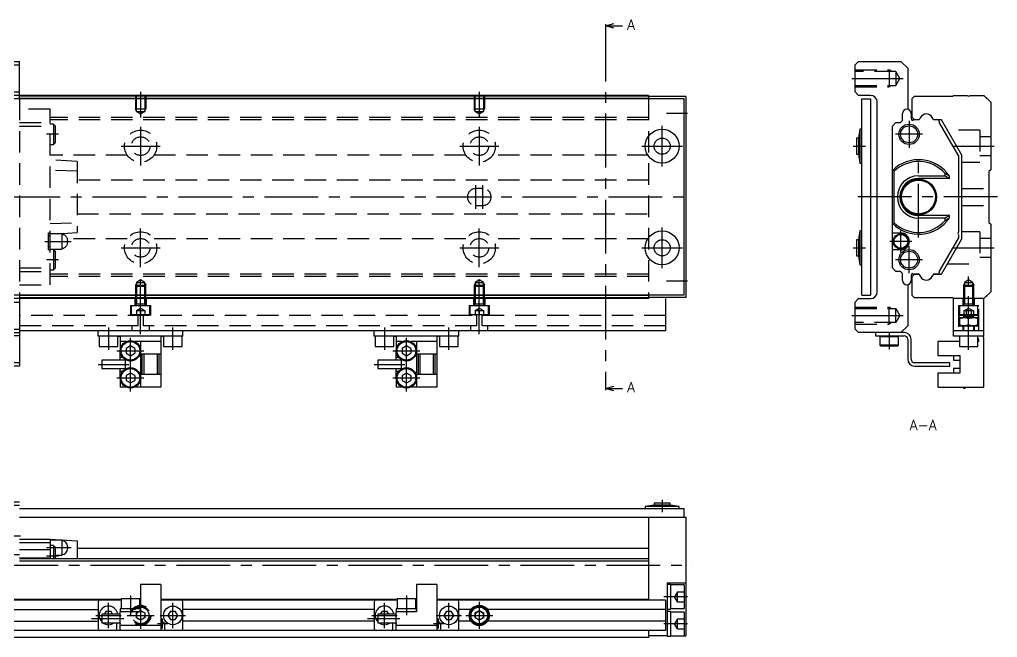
# Model space of a CAD drawing. Extents: x -2 to 444, y -8 to 192.
# Drawn here: x 154.9 to 443.6, y 10 to 192.4 of the extents above; entities that cross this region are included whole.
import ezdxf

# ---------------------------------------------------------------- set-up
doc = ezdxf.new("R2010")
doc.units = 0
doc.header["$LTSCALE"] = 0.5
doc.linetypes.add('CENTER', pattern=[50.8, 31.75, -6.35, 6.35, -6.35])
doc.linetypes.add('DASHED', pattern=[19.05, 12.7, -6.35])
for name, color, linetype in [('MSM_CENTER', 1, 'CENTER'), ('MSM_CONTINUOUS', 7, 'CONTINUOUS'), ('MSM_DASHED', 4, 'DASHED'), ('MSM_PART_NUMBER', 7, 'CONTINUOUS')]:
    doc.layers.add(name, color=color, linetype=linetype)
doc.styles.get("Standard").update_dxf_attribs({"font": 'txt.shx', "height": 3, "bigfont": 'bigfont.shx'})

msp = doc.modelspace()

# ---------------------------------------------------------------- linework, layer by layer
at = {"layer": 'MSM_CENTER'}
for p, q in [((327.9, 190), (327.9, 84)), ((400.64, 175), (415.83, 175)), ((190.64, 171), (190.64, 163.49)), ((290.64, 171), (290.64, 163.49)), ((345.89, 164.7), (352.14, 164.7)), ((417.54, 162.5), (417.54, 154.5)), ((190.64, 160.75), (190.64, 149.25)), ((290.64, 160.75), (290.64, 149.25)), ((344.64, 149), (344.64, 161)), ((166.39, 158.5), (162.89, 158.5)), ((421.54, 158.5), (413.54, 158.5)), ((184.89, 155), (196.39, 155)), ((284.89, 155), (296.39, 155)), ((338.64, 155), (350.64, 155)), ((401.04, 155), (404.64, 155)), ((430.61, 155), (442.64, 155)), ((420.34, 128), (420.34, 152)), ((289.64, 136.5), (289.64, 143.5)), ((291.64, 136.5), (291.64, 143.5)), ((-1.4, 140), (353.64, 140)), ((443.64, 140), (399.64, 140)), ((190.64, 119.25), (190.64, 130.75)), ((290.64, 119.25), (290.64, 130.75)), ((344.64, 119), (344.64, 131)), ((415.14, 123.65), (415.14, 130.15)), ((162.39, 126.9), (170.09, 126.9)), ((184.89, 125), (196.39, 125)), ((284.89, 125), (296.39, 125)), ((338.64, 125), (350.64, 125)), ((401.04, 125), (404.64, 125)), ((418.39, 126.9), (411.89, 126.9)), ((417.54, 117.5), (417.54, 125.5)), ((430.61, 125), (442.64, 125)), ((166.39, 121.5), (162.89, 121.5)), ((421.54, 121.5), (413.54, 121.5)), ((190.64, 99.5), (190.64, 116.51)), ((290.64, 99.5), (290.64, 116.51)), ((435.14, 94.9), (435.14, 116.51)), ((345.89, 115.3), (352.14, 115.3)), ((400.64, 105), (415.83, 105)), ((181.14, 101.5), (181.14, 94.9)), ((200.14, 94.9), (200.14, 101.5)), ((262.64, 101.5), (262.64, 94.9)), ((281.64, 94.9), (281.64, 101.5)), ((187.63, 82.6), (187.63, 98.6)), ((269.13, 82.6), (269.13, 98.6)), ((411.64, 100), (411.64, 95)), ((183.63, 94.6), (191.63, 94.6)), ((265.13, 94.6), (273.13, 94.6)), ((178.14, 90.6), (187.14, 90.6)), ((259.64, 90.6), (268.64, 90.6)), ((183.63, 86.6), (191.63, 86.6)), ((265.13, 86.6), (273.13, 86.6)), ((344.64, 50.6), (344.64, 47)), ((141.64, 40), (155.14, 40)), ((162.89, 36.5), (170.09, 36.5)), ((162.89, 34.1), (166.39, 34.1)), ((-2, 31.3), (353.64, 31.3)), ((181.14, 12.75), (181.14, 20.25)), ((187.63, 22.4), (187.63, 16.6)), ((190.64, 20.5), (190.64, 12.5)), ((200.14, 12.75), (200.14, 20.25)), ((262.64, 12.75), (262.64, 20.25)), ((269.13, 22.4), (269.13, 16.6)), ((281.64, 12.75), (281.64, 20.25)), ((290.64, 20.5), (290.64, 12.5)), ((352.14, 22), (345.14, 22)), ((176.14, 15.6), (185.64, 15.6)), ((177.39, 16.5), (184.89, 16.5)), ((186.64, 16.5), (194.64, 16.5)), ((196.39, 16.5), (203.89, 16.5)), ((197.14, 12.6), (197.14, 15.6)), ((257.64, 15.6), (267.14, 15.6)), ((258.89, 16.5), (266.39, 16.5)), ((277.89, 16.5), (285.39, 16.5)), ((278.64, 12.6), (278.64, 15.6)), ((286.64, 16.5), (294.64, 16.5)), ((195.64, 14.1), (198.64, 14.1)), ((277.14, 14.1), (280.14, 14.1)), ((352.14, 14), (345.14, 14))]:
    msp.add_line(p, q, dxfattribs=at)
at = {"layer": 'MSM_CONTINUOUS'}
for p, q in [((327.9, 190.5), (330.4, 191.17)), ((327.9, 191), (327.9, 190)), ((330.4, 189.83), (327.9, 190.5)), ((327.9, 190.5), (332.9, 190.5)), ((126.39, 180), (154.89, 180)), ((154.89, 169), (154.89, 180)), ((401.64, 179), (402.64, 180)), ((402.64, 180), (415.14, 180)), ((415.14, 180), (417.14, 178)), ((126.39, 179), (154.89, 179)), ((401.64, 171), (401.64, 179)), ((417.14, 178), (417.14, 165.87)), ((126.39, 171), (154.89, 171)), ((402.64, 170), (401.64, 171)), ((351.14, 169), (29.14, 169)), ((340.64, 170), (40.64, 170)), ((340.64, 169.8), (154.89, 169.8)), ((340.64, 169.1), (154.89, 169.1)), ((340.64, 170), (340.64, 169)), ((351.64, 169.7), (340.64, 169.7)), ((351.14, 111), (351.14, 169)), ((351.64, 169.7), (351.64, 110.3)), ((406.14, 170), (402.64, 170)), ((403.64, 111), (403.64, 169)), ((403.64, 169), (406.14, 169)), ((406.14, 169), (406.14, 111)), ((408.14, 112), (408.14, 168)), ((418.44, 169.1), (419.14, 169.8)), ((418.44, 163.45), (418.44, 169.1)), ((419.14, 169.8), (430.44, 169.8)), ((430.44, 169.8), (430.64, 170)), ((430.64, 170), (434.74, 170)), ((435.54, 170), (439.64, 170)), ((439.64, 170), (441.64, 168)), ((441.64, 168), (441.64, 148)), ((415.64, 162.95), (415.64, 164.65)), ((418.14, 164.65), (418.14, 163.25)), ((412.64, 160.95), (413.64, 161.95)), ((413.64, 161.95), (414.64, 161.95)), ((419.14, 162.75), (418.44, 163.45)), ((418.94, 162.8), (419.09, 162.8)), ((420.48, 162.75), (419.14, 162.75)), ((420.86, 163.4), (420.48, 162.75)), ((420.86, 163.4), (420.91, 163.49)), ((424.79, 162.75), (424.36, 163.5)), ((427.14, 162.75), (424.79, 162.75)), ((426.47, 162.3), (426.47, 161.9)), ((426.47, 161.9), (432.14, 152.09)), ((433.14, 152.36), (427.14, 162.75)), ((403.04, 160), (402.64, 157.4)), ((403.04, 160), (403.04, 150)), ((403.64, 160), (403.04, 160)), ((412.64, 119.05), (412.64, 160.95)), ((402.04, 157.4), (402.04, 152.6)), ((402.64, 157.4), (402.04, 157.4)), ((402.64, 157.4), (402.64, 152.6)), ((402.04, 152.6), (402.64, 152.6)), ((402.64, 152.6), (403.04, 150)), ((432.14, 152.09), (432.14, 129.65)), ((433.14, 127.64), (433.14, 152.36)), ((403.04, 150), (403.64, 150)), ((413.14, 147.6), (412.64, 147.86)), ((413.14, 132.4), (413.14, 147.6)), ((441.64, 148), (441.14, 147.5)), ((441.14, 147.5), (441.14, 132.5)), ((420.34, 146.26), (428.18, 146.26)), ((429.44, 145.5), (420.34, 145.5)), ((428.18, 146.26), (428.18, 146.93)), ((428.18, 146.26), (429.44, 145.5)), ((429.44, 145.5), (429.44, 146.18)), ((429.44, 134.5), (420.34, 134.5)), ((428.18, 133.74), (420.34, 133.74)), ((429.44, 134.5), (428.18, 133.74)), ((428.18, 133.07), (428.18, 133.74)), ((429.44, 133.82), (429.44, 134.5)), ((403.04, 130), (402.64, 127.4)), ((403.04, 130), (403.04, 120)), ((403.64, 130), (403.04, 130)), ((412.64, 132.14), (413.14, 132.4)), ((441.14, 132.5), (441.64, 132)), ((441.64, 132), (441.64, 112)), ((402.04, 127.4), (402.04, 122.6)), ((402.64, 127.4), (402.04, 127.4)), ((402.64, 127.4), (402.64, 122.6)), ((412.64, 129.4), (415.14, 129.4)), ((432.14, 127.91), (426.47, 118.1)), ((427.14, 117.25), (433.14, 127.64)), ((432.14, 128.85), (432.14, 127.91)), ((415.14, 124.4), (412.64, 124.4)), ((402.04, 122.6), (402.64, 122.6)), ((402.64, 122.6), (403.04, 120)), ((403.04, 120), (403.64, 120)), ((413.64, 118.05), (412.64, 119.05)), ((414.64, 118.05), (413.64, 118.05)), ((415.64, 115.35), (415.64, 117.05)), ((418.14, 116.75), (418.14, 115.35)), ((418.44, 116.55), (419.14, 117.25)), ((418.44, 110.9), (418.44, 116.55)), ((419.09, 117.2), (418.94, 117.2)), ((419.14, 117.25), (419.09, 117.2)), ((420.48, 117.25), (419.14, 117.25)), ((419.14, 117.25), (420.48, 117.25)), ((420.86, 116.6), (420.48, 117.25)), ((420.48, 117.25), (420.91, 116.5)), ((424.79, 117.25), (424.36, 116.5)), ((424.42, 116.6), (424.79, 117.25)), ((426.19, 117.25), (424.79, 117.25)), ((424.79, 117.25), (427.14, 117.25)), ((426.47, 118.1), (426.47, 117.7)), ((417.14, 114.13), (417.14, 102)), ((351.14, 111), (29.14, 111)), ((340.64, 110), (35.64, 110)), ((154.89, 111), (154.89, 90.1)), ((340.64, 110.9), (154.89, 110.9)), ((340.64, 110.2), (154.89, 110.2)), ((340.64, 111), (340.64, 110)), ((351.64, 110.3), (340.64, 110.3)), ((345.64, 110), (345.64, 100.5)), ((401.64, 109), (402.64, 110)), ((402.64, 110), (406.14, 110)), ((403.64, 111), (406.14, 111)), ((419.14, 110.2), (418.44, 110.9)), ((430.44, 110.2), (419.14, 110.2)), ((430.64, 110), (430.44, 110.2)), ((430.64, 98.9), (430.64, 110)), ((439.64, 110), (430.64, 110)), ((441.64, 112), (439.64, 110)), ((439.64, 98.9), (439.64, 110)), ((126.39, 109), (154.89, 109)), ((401.64, 101), (401.64, 109)), ((432.24, 105), (432.24, 102)), ((438.04, 105), (432.24, 105)), ((432.39, 104.4), (437.89, 104.4)), ((432.39, 104.4), (432.39, 102)), ((432.39, 104.15), (433.06, 104.33)), ((433.06, 104.33), (433.41, 104.38)), ((433.41, 104.38), (433.76, 104.4)), ((433.84, 104.9), (433.64, 104.7)), ((433.64, 104.7), (433.64, 104.4)), ((433.64, 104.7), (436.64, 104.7)), ((433.76, 104.4), (433.86, 104.4)), ((433.84, 104.9), (436.44, 104.9)), ((433.86, 104.4), (434.5, 104.33)), ((434.5, 104.33), (435.14, 104.15)), ((435.14, 104.15), (435.81, 104.33)), ((435.14, 102.25), (435.14, 104.15)), ((435.81, 104.33), (436.16, 104.38)), ((436.16, 104.38), (436.51, 104.4)), ((436.64, 104.7), (436.44, 104.9)), ((436.51, 104.4), (436.61, 104.4)), ((436.61, 104.4), (437.25, 104.33)), ((436.64, 104.4), (436.64, 104.7)), ((437.25, 104.33), (437.89, 104.15)), ((437.89, 102), (437.89, 104.4)), ((438.04, 102), (438.04, 105)), ((417.14, 102), (415.14, 100)), ((432.24, 102), (438.04, 102)), ((433.03, 102.07), (432.39, 102.25)), ((433.66, 102), (433.03, 102.07)), ((433.44, 102), (433.44, 100.5)), ((433.64, 102), (433.64, 100.5)), ((433.76, 102), (433.66, 102)), ((434.12, 102.02), (433.76, 102)), ((434.46, 102.07), (434.12, 102.02)), ((435.14, 102.25), (434.46, 102.07)), ((435.78, 102.07), (435.14, 102.25)), ((436.41, 102), (435.78, 102.07)), ((436.51, 102), (436.41, 102)), ((436.83, 102.01), (436.51, 102)), ((436.64, 100.5), (436.64, 102)), ((436.87, 102.02), (436.83, 102.01)), ((436.84, 100.5), (436.84, 102)), ((437.21, 102.07), (436.87, 102.02)), ((437.89, 102.25), (437.21, 102.07)), ((126.39, 101), (154.89, 101)), ((126.39, 100), (154.89, 100)), ((154.89, 99), (141.89, 99)), ((345.64, 100.5), (154.89, 100.5)), ((178.14, 98.9), (178.14, 100.5)), ((203.14, 98.9), (178.14, 98.9)), ((178.39, 98.9), (178.39, 95.9)), ((183.89, 95.9), (183.89, 98.9)), ((184.14, 98.9), (184.3, 98.9)), ((184.3, 98.9), (184.45, 98.89)), ((184.45, 98.89), (184.56, 98.87)), ((184.56, 98.87), (184.62, 98.83)), ((184.62, 98.83), (184.64, 98.77)), ((184.64, 98.77), (184.64, 94.84)), ((196.64, 98.77), (196.66, 98.84)), ((196.64, 98.77), (196.64, 83.9)), ((196.66, 98.84), (196.73, 98.88)), ((196.73, 98.88), (196.84, 98.9)), ((196.84, 98.9), (196.99, 98.9)), ((196.99, 98.9), (197.14, 98.9)), ((197.39, 98.9), (197.39, 95.9)), ((202.89, 95.9), (202.89, 98.9)), ((203.14, 98.9), (203.14, 100.5)), ((259.64, 98.9), (259.64, 100.5)), ((284.64, 98.9), (259.64, 98.9)), ((259.89, 98.9), (259.89, 95.9)), ((265.39, 95.9), (265.39, 98.9)), ((265.64, 98.9), (265.8, 98.9)), ((265.8, 98.9), (265.95, 98.89)), ((265.95, 98.89), (266.06, 98.87)), ((266.06, 98.87), (266.12, 98.83)), ((266.12, 98.83), (266.14, 98.77)), ((266.14, 98.77), (266.14, 94.84)), ((278.14, 98.77), (278.16, 98.84)), ((278.14, 98.77), (278.14, 83.9)), ((278.16, 98.84), (278.23, 98.88)), ((278.23, 98.88), (278.34, 98.9)), ((278.34, 98.9), (278.49, 98.9)), ((278.49, 98.9), (278.64, 98.9)), ((278.89, 98.9), (278.89, 95.9)), ((284.39, 95.9), (284.39, 98.9)), ((284.64, 98.9), (284.64, 100.5)), ((402.64, 100), (401.64, 101)), ((416.14, 100), (402.64, 100)), ((407.64, 100), (407.64, 99)), ((407.64, 99), (416.14, 99)), ((409.19, 99), (408.89, 98.7)), ((414.39, 98.7), (408.89, 98.7)), ((408.89, 98.7), (408.89, 96.3)), ((414.39, 98.7), (414.09, 99)), ((414.39, 96.3), (414.39, 98.7)), ((439.64, 100.5), (430.64, 100.5)), ((439.64, 98.9), (430.64, 98.9)), ((432.39, 98.9), (432.39, 95.9)), ((437.89, 95.9), (437.89, 98.9)), ((178.39, 95.9), (183.89, 95.9)), ((186.32, 97.3), (184.64, 97.3)), ((187.63, 96.04), (186.38, 95.32)), ((186.38, 95.32), (186.38, 93.88)), ((188.88, 95.32), (187.63, 96.04)), ((188.88, 95.32), (188.88, 93.88)), ((196.64, 97.3), (188.94, 97.3)), ((190.64, 97.3), (190.64, 83.9)), ((197.39, 95.9), (202.89, 95.9)), ((259.89, 95.9), (265.39, 95.9)), ((267.82, 97.3), (266.14, 97.3)), ((269.13, 96.04), (267.88, 95.32)), ((267.88, 95.32), (267.88, 93.88)), ((270.38, 95.32), (269.13, 96.04)), ((270.38, 95.32), (270.38, 93.88)), ((278.14, 97.3), (270.44, 97.3)), ((272.14, 97.3), (272.14, 83.9)), ((278.89, 95.9), (284.39, 95.9)), ((414.39, 96.3), (408.89, 96.3)), ((408.89, 96.3), (409.19, 96)), ((414.09, 96), (409.19, 96)), ((414.09, 96), (414.39, 96.3)), ((417.14, 98), (417.14, 92.1)), ((418.14, 92.1), (418.14, 98)), ((432.39, 97.3), (426.14, 97.3)), ((426.14, 93.1), (426.14, 97.3)), ((430.64, 97.35), (430.64, 97.3)), ((432.39, 97.35), (430.64, 97.35)), ((432.39, 95.9), (437.89, 95.9)), ((438.04, 97.3), (437.89, 97.3)), ((438.04, 97.9), (438.04, 97.3)), ((439.64, 83.9), (439.64, 97.9)), ((184.64, 91.85), (184.64, 94.36)), ((185.39, 92.6), (184.64, 92.6)), ((186.38, 93.88), (187.63, 93.16)), ((187.63, 93.16), (188.88, 93.88)), ((196.64, 93.6), (190.64, 93.6)), ((191.14, 87.6), (191.14, 93.6)), ((191.64, 87.6), (191.64, 93.6)), ((195.64, 87.6), (195.64, 93.6)), ((196.14, 87.6), (196.14, 93.6)), ((266.14, 91.85), (266.14, 94.36)), ((266.89, 92.6), (266.14, 92.6)), ((267.88, 93.88), (269.13, 93.16)), ((269.13, 93.16), (270.38, 93.88)), ((278.14, 93.6), (272.14, 93.6)), ((272.64, 87.6), (272.64, 93.6)), ((273.14, 87.6), (273.14, 93.6)), ((277.14, 87.6), (277.14, 93.6)), ((277.64, 87.6), (277.64, 93.6)), ((432.64, 93.1), (426.14, 93.1)), ((430.64, 93.1), (430.64, 91.85)), ((432.64, 88.1), (432.64, 93.1)), ((154.89, 90.1), (141.89, 90.1)), ((179.14, 91.85), (179.14, 89.35)), ((186.14, 91.85), (179.14, 91.85)), ((186.14, 89.2), (186.14, 92)), ((260.64, 91.85), (260.64, 89.35)), ((267.64, 91.85), (260.64, 91.85)), ((267.64, 89.2), (267.64, 92)), ((429.54, 91.1), (419.14, 91.1)), ((419.14, 90.1), (429.54, 90.1)), ((429.54, 90.1), (429.54, 91.1)), ((430.64, 91.85), (432.64, 91.85)), ((179.14, 89.35), (186.14, 89.35)), ((184.64, 86.84), (184.64, 89.35)), ((184.64, 88.6), (185.39, 88.6)), ((187.63, 88.04), (186.38, 87.32)), ((186.38, 87.32), (186.38, 85.88)), ((188.88, 87.32), (187.63, 88.04)), ((188.88, 87.32), (188.88, 85.88)), ((196.64, 87.6), (190.64, 87.6)), ((260.64, 89.35), (267.64, 89.35)), ((266.14, 86.84), (266.14, 89.35)), ((266.14, 88.6), (266.89, 88.6)), ((269.13, 88.04), (267.88, 87.32)), ((267.88, 87.32), (267.88, 85.88)), ((270.38, 87.32), (269.13, 88.04)), ((270.38, 87.32), (270.38, 85.88)), ((278.14, 87.6), (272.14, 87.6)), ((426.14, 88.1), (432.64, 88.1)), ((426.14, 83.9), (426.14, 88.1)), ((430.64, 89.35), (430.64, 88.1)), ((432.64, 89.35), (430.64, 89.35)), ((184.64, 86.36), (184.64, 83.9)), ((186.32, 83.9), (184.64, 83.9)), ((186.38, 85.88), (187.63, 85.16)), ((187.63, 85.16), (188.88, 85.88)), ((196.64, 83.9), (188.94, 83.9)), ((266.14, 86.36), (266.14, 83.9)), ((267.82, 83.9), (266.14, 83.9)), ((267.88, 85.88), (269.13, 85.16)), ((269.13, 85.16), (270.38, 85.88)), ((278.14, 83.9), (270.44, 83.9)), ((327.9, 83.5), (330.4, 84.17)), ((327.9, 84), (327.9, 83)), ((426.14, 83.9), (439.64, 83.9)), ((430.64, 83.9), (430.64, 83.85)), ((430.64, 83.85), (433.64, 83.85)), ((433.64, 83.9), (433.64, 83.6)), ((434.14, 83.9), (434.14, 83.6)), ((330.4, 82.83), (327.9, 83.5)), ((327.9, 83.5), (332.9, 83.5)), ((433.64, 83.6), (434.14, 83.6)), ((126.39, 50), (154.89, 50)), ((342.24, 49.6), (342.24, 49)), ((347.04, 49.6), (342.24, 49.6)), ((347.04, 49), (347.04, 49.6)), ((126.39, 49), (154.89, 49)), ((351.14, 48), (154.89, 48)), ((342.24, 49), (339.64, 48.6)), ((339.64, 48.6), (339.64, 48)), ((349.64, 48.6), (339.64, 48.6)), ((347.04, 49), (342.24, 49)), ((349.64, 48.6), (347.04, 49)), ((349.64, 48), (349.64, 48.6)), ((351.14, 45.5), (351.14, 48)), ((154.89, 45.5), (351.64, 45.5)), ((340.64, 45.5), (340.64, 21)), ((351.64, 45.5), (351.64, 10.5)), ((154.89, 39), (163.89, 39)), ((154.89, 38), (163.89, 38)), ((163.89, 39), (171.89, 38.5)), ((163.89, 39), (163.89, 33.2)), ((167.34, 38.75), (163.89, 38.75)), ((167.34, 38.75), (167.34, 34.25)), ((171.89, 38.5), (171.89, 33.2)), ((154.89, 36), (163.89, 36)), ((164.89, 37.1), (163.89, 37.1)), ((165.39, 36.6), (164.89, 37.1)), ((164.89, 37.1), (164.89, 33.2)), ((165.39, 36.6), (165.39, 33.2)), ((169.09, 36.8), (169.09, 36.2)), ((171.89, 36.3), (340.64, 36.3)), ((126.39, 34.5), (154.89, 34.5)), ((154.89, 33.5), (163.89, 33.5)), ((340.64, 33.2), (154.89, 33.2)), ((340.64, 32.5), (154.89, 32.5)), ((165.39, 34.25), (167.34, 34.25)), ((351.64, 26), (346.14, 26)), ((346.14, 26), (346.14, 10.35)), ((196.64, 25.6), (190.64, 25.6)), ((190.64, 25.6), (190.64, 17.6)), ((196.64, 25.6), (196.64, 12)), ((278.14, 25.6), (272.14, 25.6)), ((272.14, 25.6), (272.14, 17.6)), ((278.14, 25.6), (278.14, 12)), ((347.14, 25.65), (346.14, 25.65)), ((347.14, 25.65), (347.14, 18.35)), ((351.14, 25.5), (347.14, 25.5)), ((351.14, 25.5), (351.14, 18.5)), ((184.88, 21.2), (115.14, 21.2)), ((184.88, 21), (115.14, 21)), ((178.14, 20.5), (178.14, 12.5)), ((184.88, 21.4), (184.88, 18.4)), ((190.38, 21.4), (184.88, 21.4)), ((190.38, 18.4), (190.38, 21.4)), ((190.64, 21.2), (190.38, 21.2)), ((190.64, 21), (190.38, 21)), ((266.38, 21.2), (196.64, 21.2)), ((266.38, 21), (196.64, 21)), ((203.14, 12.5), (203.14, 20.5)), ((259.64, 20.5), (259.64, 12.5)), ((266.38, 21.4), (266.38, 18.4)), ((271.88, 21.4), (266.38, 21.4)), ((271.88, 18.4), (271.88, 21.4)), ((272.14, 21.2), (271.88, 21.2)), ((272.14, 21), (271.88, 21)), ((340.64, 21.2), (278.14, 21.2)), ((345.64, 21), (278.14, 21)), ((284.64, 12.5), (284.64, 20.5)), ((345.64, 21), (345.64, 12)), ((121.64, 18.2), (178.14, 18.2)), ((180.42, 17.75), (179.9, 16.85)), ((180.42, 17.75), (181.86, 17.75)), ((182.38, 16.85), (181.86, 17.75)), ((184.63, 18.4), (184.63, 17.6)), ((190.63, 18.4), (184.63, 18.4)), ((190.64, 17.6), (184.63, 17.6)), ((184.64, 12), (184.64, 17.6)), ((190.63, 17.6), (190.63, 18.4)), ((199.42, 17.75), (198.69, 16.5)), ((199.42, 17.75), (200.86, 17.75)), ((201.58, 16.5), (200.86, 17.75)), ((259.64, 18.2), (203.14, 18.2)), ((261.92, 17.75), (261.4, 16.85)), ((261.92, 17.75), (263.36, 17.75)), ((263.88, 16.85), (263.36, 17.75)), ((266.13, 18.4), (266.13, 17.6)), ((272.13, 18.4), (266.13, 18.4)), ((272.14, 17.6), (266.13, 17.6)), ((266.14, 12), (266.14, 17.6)), ((272.13, 17.6), (272.13, 18.4)), ((280.92, 17.75), (280.19, 16.5)), ((280.92, 17.75), (282.36, 17.75)), ((283.08, 16.5), (282.36, 17.75)), ((288.17, 18.2), (284.64, 18.2)), ((289.39, 17.22), (290.64, 17.94)), ((290.64, 17.94), (291.89, 17.22)), ((345.64, 18.2), (293.11, 18.2)), ((346.14, 18.35), (347.14, 18.35)), ((347.14, 17.65), (346.14, 17.65)), ((347.14, 18.5), (351.14, 18.5)), ((347.14, 17.65), (347.14, 10.35)), ((351.14, 17.5), (347.14, 17.5)), ((351.14, 17.5), (351.14, 10.5)), ((121.64, 14.8), (178.14, 14.8)), ((178.14, 16.8), (177.96, 16.5)), ((177.96, 16.5), (178.14, 16.2)), ((184.64, 16.85), (179.14, 16.85)), ((179.14, 16.85), (179.14, 14.35)), ((196.73, 14.39), (196.84, 14.5)), ((196.84, 14.5), (196.99, 14.58)), ((196.99, 14.58), (197.14, 14.6)), ((198.69, 16.5), (199.42, 15.25)), ((199.42, 15.25), (200.86, 15.25)), ((200.86, 15.25), (201.58, 16.5)), ((203.31, 16.5), (203.14, 16.8)), ((203.14, 16.2), (203.31, 16.5)), ((259.64, 14.8), (203.14, 14.8)), ((259.64, 16.8), (259.46, 16.5)), ((259.46, 16.5), (259.64, 16.2)), ((266.14, 16.85), (260.64, 16.85)), ((260.64, 16.85), (260.64, 14.35)), ((278.23, 14.39), (278.34, 14.5)), ((278.34, 14.5), (278.49, 14.58)), ((278.49, 14.58), (278.64, 14.6)), ((280.19, 16.5), (280.92, 15.25)), ((280.92, 15.25), (282.36, 15.25)), ((282.36, 15.25), (283.08, 16.5)), ((284.81, 16.5), (284.64, 16.8)), ((284.64, 16.2), (284.81, 16.5)), ((288.17, 14.8), (284.64, 14.8)), ((289.39, 15.78), (289.39, 17.22)), ((290.64, 15.06), (289.39, 15.78)), ((291.89, 15.78), (290.64, 15.06)), ((291.89, 17.22), (291.89, 15.78)), ((345.64, 14.8), (293.11, 14.8)), ((345.64, 12), (35.64, 12)), ((179.14, 14.35), (184.64, 14.35)), ((183.64, 12.5), (183.64, 14.1)), ((184.57, 14.35), (184.62, 14.23)), ((184.62, 14.23), (184.64, 14.1)), ((184.64, 13.65), (196.64, 13.65)), ((184.64, 13.6), (196.64, 13.6)), ((184.69, 13.65), (184.69, 13.6)), ((196.59, 13.65), (196.59, 13.6)), ((196.64, 14.1), (196.66, 14.25)), ((196.66, 14.25), (196.73, 14.39)), ((197.64, 14.1), (197.64, 12.5)), ((260.64, 14.35), (266.14, 14.35)), ((265.14, 12.5), (265.14, 14.1)), ((266.07, 14.35), (266.12, 14.23)), ((266.12, 14.23), (266.14, 14.1)), ((266.14, 13.65), (278.14, 13.65)), ((266.14, 13.6), (278.14, 13.6)), ((266.19, 13.65), (266.19, 13.6)), ((278.09, 13.65), (278.09, 13.6)), ((278.14, 14.1), (278.16, 14.25)), ((278.16, 14.25), (278.23, 14.39)), ((279.14, 14.1), (279.14, 12.5)), ((340.64, 12), (340.64, 10)), ((340.64, 10), (40.64, 10)), ((346.14, 10.5), (340.64, 10.5)), ((346.14, 10.35), (347.14, 10.35)), ((347.14, 10.5), (351.64, 10.5))]:
    msp.add_line(p, q, dxfattribs=at)
for centre, radius in [((344.64, 155), 5), ((417.54, 158.5), 3), ((417.54, 158.5), 2.5), ((344.64, 155), 2.4), ((420.34, 140), 5.3), ((420.34, 140), 5), ((344.64, 125), 5), ((344.64, 125), 2.4), ((415.14, 126.9), 2.25), ((415.14, 126.9), 2.05), ((417.54, 121.5), 3), ((417.54, 121.5), 2.5), ((187.63, 94.6), 3), ((187.63, 94.6), 2.75), ((269.13, 94.6), 3), ((269.13, 94.6), 2.75), ((187.63, 86.6), 3), ((269.13, 86.6), 3), ((187.63, 86.6), 2.75), ((269.13, 86.6), 2.75), ((200.14, 16.5), 2.75), ((281.64, 16.5), 2.75), ((290.64, 16.5), 3), ((290.64, 16.5), 2.75), ((290.64, 16.5), 2.45), ((290.64, 16.5), 1.25), ((290.64, 16.5), 1.23)]:
    msp.add_circle(centre, radius, dxfattribs=at)
for centre, radius, start, end in [((406.14, 168), 2, 0, 90), ((435.14, 170.3), 0.5, 216.8699, 323.1301), ((439.14, 167.7), 2, 36.8699, 53.1301), ((416.89, 164.65), 1.25, 0, 180), ((414.64, 162.95), 1, 270, 0), ((419.14, 163.25), 1, 180, 228.766), ((418.94, 162.3), 0.5, 90, 156.6746), ((422.79, 162.35), 2.2, 93.981, 151.4552), ((422.48, 162.35), 2.2, 31.4553, 86.019), ((425.97, 162.3), 0.5, 0, 64.1581), ((420.34, 140), 11, 34.1804, 134.427), ((420.34, 140), 10.47, 41.4448, 133.4287), ((420.34, 140), 6.26, 90, 270), ((420.34, 140), 5.5, 90, 270), ((424.29, 139), 8.84, 54.3755, 63.8517), ((420.34, 140), 11, 225.573, 325.8196), ((420.34, 140), 10.47, 226.5713, 318.5552), ((424.29, 141), 8.83, 296.1475, 305.6253), ((415.14, 126.9), 2.5, 270, 90), ((432.44, 129.25), 0.5, 126.8699, 233.1301), ((414.64, 117.05), 1, 0, 90), ((419.14, 116.75), 1, 131.234, 180), ((418.94, 117.7), 0.5, 203.3254, 270), ((422.79, 117.65), 2.2, 211.3887, 224.5331), ((422.79, 117.65), 2.2, 211.4553, 266.019), ((422.48, 117.65), 2.2, 273.981, 331.4552), ((422.48, 117.65), 2.2, 273.981, 328.5447), ((425.97, 117.7), 0.5, 295.8419, 0), ((416.89, 115.35), 1.25, 180, 0), ((406.14, 112), 2, 270, 0), ((439.14, 112.3), 2, 306.8699, 323.1301), ((416.14, 98), 2, 0, 90), ((416.14, 98), 1, 0, 90), ((437.04, 97.9), 1, 0, 31.7883), ((437.04, 97.9), 2.6, 0, 22.6199), ((419.14, 92.1), 2, 180, 270), ((419.14, 92.1), 1, 180, 270), ((167.34, 36.8), 1.75, 0, 90), ((167.34, 36.2), 1.75, 270, 0), ((178.64, 20.5), 0.5, 90, 180), ((202.64, 20.5), 0.5, 0, 90), ((260.14, 20.5), 0.5, 90, 180), ((284.14, 20.5), 0.5, 0, 90), ((181.14, 16.5), 2.75, 7.312, 223.3418), ((262.64, 16.5), 2.75, 7.312, 223.3418), ((197.14, 14.1), 0.5, 0, 90), ((278.64, 14.1), 0.5, 0, 90), ((178.64, 12.5), 0.5, 180, 270), ((181.14, 16.5), 2.75, 231.4273, 308.5727), ((183.14, 12.5), 0.5, 270, 0), ((184.14, 14.1), 0.5, 150, 180), ((198.14, 12.5), 0.5, 180, 270), ((202.64, 12.5), 0.5, 270, 0), ((260.14, 12.5), 0.5, 180, 270), ((262.64, 16.5), 2.75, 231.4273, 308.5727), ((264.64, 12.5), 0.5, 270, 0), ((265.64, 14.1), 0.5, 150, 180), ((279.64, 12.5), 0.5, 180, 270), ((284.14, 12.5), 0.5, 270, 0)]:
    msp.add_arc(centre, radius, start, end, dxfattribs=at)
at = {"layer": 'MSM_DASHED'}
for p, q in [((401.64, 177.5), (411.64, 177.5)), ((413.64, 177.07), (401.64, 177.07)), ((411.64, 177.5), (411.64, 172.5)), ((412.39, 177.07), (411.64, 177.5)), ((414.83, 175), (413.64, 177.07)), ((413.64, 177.07), (413.64, 172.93)), ((413.64, 172.93), (414.83, 175)), ((401.64, 172.93), (413.64, 172.93)), ((401.64, 172.5), (411.64, 172.5)), ((412.39, 172.93), (411.64, 172.5)), ((154.89, 169), (154.89, 111)), ((189.14, 170), (189.14, 166)), ((189.41, 165.2), (189.41, 170)), ((191.87, 170), (191.87, 165.2)), ((192.14, 170), (192.14, 166)), ((289.14, 170), (289.14, 166)), ((289.41, 165.2), (289.41, 170)), ((291.87, 170), (291.87, 165.2)), ((292.14, 170), (292.14, 166)), ((340.64, 169), (340.64, 111)), ((163.89, 165.9), (154.89, 165.9)), ((163.89, 114.1), (163.89, 165.9)), ((189.41, 165.53), (189.14, 166)), ((189.14, 166), (192.14, 166)), ((189.41, 165.2), (191.87, 165.2)), ((190.64, 164.49), (189.41, 165.2)), ((191.87, 165.2), (190.64, 164.49)), ((191.87, 165.53), (192.14, 166)), ((289.41, 165.53), (289.14, 166)), ((289.14, 166), (292.14, 166)), ((289.41, 165.2), (291.87, 165.2)), ((290.64, 164.49), (289.41, 165.2)), ((291.87, 165.2), (290.64, 164.49)), ((291.87, 165.53), (292.14, 166)), ((154.89, 161.95), (163.89, 161.95)), ((340.64, 163.45), (163.89, 163.45)), ((340.64, 162.75), (163.89, 162.75)), ((154.89, 160.95), (163.89, 160.95)), ((164.89, 161.5), (163.89, 161.5)), ((164.89, 161.5), (164.89, 155.5)), ((165.39, 161), (164.89, 161.5)), ((165.39, 161), (165.39, 156)), ((438.44, 159.75), (428.87, 159.75)), ((438.44, 159.75), (438.44, 150.25)), ((164.89, 155.5), (165.39, 156)), ((441.64, 157.75), (438.44, 157.75)), ((163.89, 155.5), (164.89, 155.5)), ((186.69, 152.36), (163.89, 152.36)), ((171.89, 150.47), (163.89, 151)), ((171.89, 150.47), (171.89, 129.53)), ((286.69, 152.36), (194.58, 152.36)), ((340.64, 152.36), (294.58, 152.36)), ((433.14, 150.25), (438.44, 150.25)), ((438.44, 152.25), (441.64, 152.25)), ((171.89, 147.6), (163.89, 147.86)), ((340.64, 145), (171.89, 145)), ((291.64, 142.5), (289.64, 142.5)), ((433.14, 142.5), (441.14, 142.5)), ((289.64, 137.5), (291.64, 137.5)), ((433.14, 137.5), (441.14, 137.5)), ((171.89, 135), (340.64, 135)), ((163.89, 132.14), (171.89, 132.4)), ((163.39, 129.4), (163.89, 129.4)), ((163.39, 124.4), (163.39, 129.4)), ((163.89, 128.4), (163.39, 128.4)), ((167.34, 129.15), (163.89, 129.15)), ((166.15, 129.15), (171.89, 129.53)), ((167.34, 129.15), (167.34, 124.65)), ((186.69, 127.64), (169.03, 127.64)), ((169.09, 127.2), (169.09, 126.6)), ((286.69, 127.64), (194.58, 127.64)), ((340.64, 127.64), (294.58, 127.64)), ((438.44, 129.75), (433.14, 129.75)), ((438.44, 129.75), (438.44, 120.25)), ((441.64, 127.75), (438.44, 127.75)), ((163.39, 125.4), (163.89, 125.4)), ((163.39, 124.4), (163.89, 124.4)), ((163.89, 124.65), (167.34, 124.65)), ((164.89, 124.5), (163.89, 124.5)), ((165.39, 124), (164.89, 124.5)), ((164.89, 124.5), (164.89, 118.5)), ((165.39, 124), (165.39, 119)), ((438.44, 122.25), (441.64, 122.25)), ((154.89, 119.05), (163.89, 119.05)), ((163.89, 118.5), (164.89, 118.5)), ((164.89, 118.5), (165.39, 119)), ((428.87, 120.25), (438.44, 120.25)), ((154.89, 118.05), (163.89, 118.05)), ((340.64, 117.25), (163.89, 117.25)), ((340.64, 116.55), (163.89, 116.55)), ((190.64, 115.51), (189.41, 114.8)), ((191.87, 114.8), (190.64, 115.51)), ((290.64, 115.51), (289.41, 114.8)), ((291.87, 114.8), (290.64, 115.51)), ((435.14, 115.51), (433.91, 114.8)), ((436.37, 114.8), (435.14, 115.51)), ((154.89, 114.1), (163.89, 114.1)), ((189.41, 114.47), (189.14, 114)), ((189.14, 114), (189.14, 108)), ((189.14, 114), (192.14, 114)), ((189.41, 113.96), (189.14, 113.69)), ((189.14, 113.69), (192.14, 113.69)), ((189.41, 114.8), (191.87, 114.8)), ((189.41, 114.8), (189.41, 108.47)), ((189.41, 113.96), (191.87, 113.96)), ((191.87, 108.47), (191.87, 114.8)), ((191.87, 114.47), (192.14, 114)), ((192.14, 113.69), (191.87, 113.96)), ((192.14, 108), (192.14, 114)), ((289.41, 114.47), (289.14, 114)), ((289.14, 114), (289.14, 108)), ((289.14, 114), (292.14, 114)), ((289.41, 113.96), (289.14, 113.69)), ((289.14, 113.69), (292.14, 113.69)), ((289.41, 114.8), (291.87, 114.8)), ((289.41, 114.8), (289.41, 108.47)), ((289.41, 113.96), (291.87, 113.96)), ((291.87, 108.47), (291.87, 114.8)), ((291.87, 114.47), (292.14, 114)), ((292.14, 113.69), (291.87, 113.96)), ((292.14, 108), (292.14, 114)), ((433.91, 114.47), (433.64, 114)), ((433.64, 114), (433.64, 108)), ((433.64, 114), (436.64, 114)), ((433.91, 113.96), (433.64, 113.69)), ((433.64, 113.69), (436.64, 113.69)), ((433.91, 114.8), (436.37, 114.8)), ((433.91, 114.8), (433.91, 108.47)), ((433.91, 113.96), (436.37, 113.96)), ((436.37, 108.47), (436.37, 114.8)), ((436.37, 114.47), (436.64, 114)), ((436.64, 113.69), (436.37, 113.96)), ((436.64, 108), (436.64, 114)), ((188.89, 110), (188.89, 108)), ((192.39, 108), (192.39, 110)), ((288.89, 110), (288.89, 108)), ((292.39, 108), (292.39, 110)), ((433.39, 110), (433.39, 108)), ((436.89, 108), (436.89, 110)), ((187.64, 108), (193.64, 108)), ((187.64, 108), (187.64, 105)), ((187.89, 108), (187.89, 105.3)), ((189.14, 108.47), (192.14, 108.47)), ((189.14, 108), (189.41, 108.47)), ((189.39, 106.5), (190.64, 107.22)), ((190.64, 107.22), (191.89, 106.5)), ((192.14, 108), (191.87, 108.47)), ((193.39, 105.3), (193.39, 108)), ((193.64, 105), (193.64, 108)), ((287.64, 108), (293.64, 108)), ((287.64, 108), (287.64, 105)), ((287.89, 108), (287.89, 105.3)), ((289.14, 108.47), (292.14, 108.47)), ((289.14, 108), (289.41, 108.47)), ((289.39, 106.5), (290.64, 107.22)), ((290.64, 107.22), (291.89, 106.5)), ((292.14, 108), (291.87, 108.47)), ((293.39, 105.3), (293.39, 108)), ((293.64, 105), (293.64, 108)), ((401.64, 107.5), (411.64, 107.5)), ((401.64, 107.07), (413.64, 107.07)), ((411.64, 102.5), (411.64, 107.5)), ((412.39, 107.07), (411.64, 107.5)), ((413.64, 107.07), (414.83, 105)), ((413.64, 102.93), (413.64, 107.07)), ((432.14, 108), (432.14, 100.5)), ((432.14, 108), (438.14, 108)), ((432.39, 108), (432.39, 105.3)), ((433.64, 108.47), (436.64, 108.47)), ((433.64, 108), (433.91, 108.47)), ((433.89, 106.5), (435.14, 107.22)), ((435.14, 107.22), (436.39, 106.5)), ((436.64, 108), (436.37, 108.47)), ((437.89, 105.3), (437.89, 108)), ((438.14, 100.5), (438.14, 108)), ((345.64, 105), (154.89, 105)), ((187.89, 105.3), (188.19, 105)), ((187.89, 105.3), (193.39, 105.3)), ((189.39, 106.5), (189.39, 105)), ((189.39, 106.5), (191.89, 106.5)), ((189.87, 102), (189.87, 105)), ((190.64, 106.5), (190.64, 105)), ((191.41, 105), (191.41, 102)), ((191.89, 106.5), (191.89, 105)), ((193.09, 105), (193.39, 105.3)), ((287.89, 105.3), (288.19, 105)), ((287.89, 105.3), (293.39, 105.3)), ((289.39, 106.5), (289.39, 105)), ((289.39, 106.5), (291.89, 106.5)), ((289.87, 102), (289.87, 105)), ((290.64, 106.5), (290.64, 105)), ((291.41, 105), (291.41, 102)), ((291.89, 106.5), (291.89, 105)), ((293.09, 105), (293.39, 105.3)), ((414.83, 105), (413.64, 102.93)), ((432.39, 105.3), (437.89, 105.3)), ((432.39, 105.3), (432.69, 105)), ((433.69, 106.5), (433.69, 105)), ((433.69, 106.5), (436.58, 106.5)), ((434.42, 106.5), (434.42, 105)), ((435.86, 106.5), (435.86, 105)), ((436.58, 106.5), (436.58, 105)), ((437.59, 105), (437.89, 105.3)), ((189.87, 102), (154.89, 102)), ((188.17, 100.5), (188.17, 102)), ((289.87, 102), (191.41, 102)), ((193.11, 102), (193.11, 100.5)), ((288.17, 100.5), (288.17, 102)), ((345.64, 102), (291.41, 102)), ((293.11, 102), (293.11, 100.5)), ((413.64, 102.93), (401.64, 102.93)), ((401.64, 102.5), (411.64, 102.5)), ((412.39, 102.93), (411.64, 102.5)), ((154.89, 91.1), (141.89, 91.1)), ((349.14, 23.5), (348.27, 22)), ((349.14, 20.5), (349.14, 23.5)), ((349.14, 23.5), (351.14, 23.5)), ((349.14, 20.5), (348.27, 22)), ((349.14, 20.5), (351.14, 20.5)), ((189.39, 17.22), (190.64, 17.94)), ((190.64, 17.94), (191.89, 17.22)), ((189.39, 15.78), (189.39, 17.22)), ((190.64, 15.06), (189.39, 15.78)), ((191.89, 15.78), (190.64, 15.06)), ((191.89, 17.22), (191.89, 15.78)), ((349.14, 15.5), (348.27, 14)), ((349.14, 12.5), (349.14, 15.5)), ((349.14, 15.5), (351.14, 15.5)), ((349.14, 12.5), (348.27, 14)), ((349.14, 12.5), (351.14, 12.5))]:
    msp.add_line(p, q, dxfattribs=at)
for centre, radius in [((190.64, 155), 4.75), ((290.64, 155), 4.75), ((190.64, 155), 2.75), ((290.64, 155), 2.75), ((190.64, 125), 4.75), ((190.64, 125), 2.75), ((290.64, 125), 4.75), ((290.64, 125), 2.75), ((190.64, 16.5), 3), ((190.64, 16.5), 2.75), ((190.64, 16.5), 2.45), ((190.64, 16.5), 1.25), ((190.64, 16.5), 1.23)]:
    msp.add_circle(centre, radius, dxfattribs=at)
for centre, radius, start, end in [((289.64, 140), 2.5, 90, 270), ((291.64, 140), 2.5, 270, 90), ((167.34, 127.2), 1.75, 0, 90), ((167.34, 126.6), 1.75, 270, 0)]:
    msp.add_arc(centre, radius, start, end, dxfattribs=at)

# ---------------------------------------------------------------- texts
at = {"layer": 'MSM_PART_NUMBER'}
for s, p in [('A', (334.31, 189.37)), ('A', (334.31, 82.37)), ('A-A', (417.71, 71.18))]:
    msp.add_text(s, height=3, dxfattribs=at).set_placement(p)

doc.saveas('drawing.dxf')
